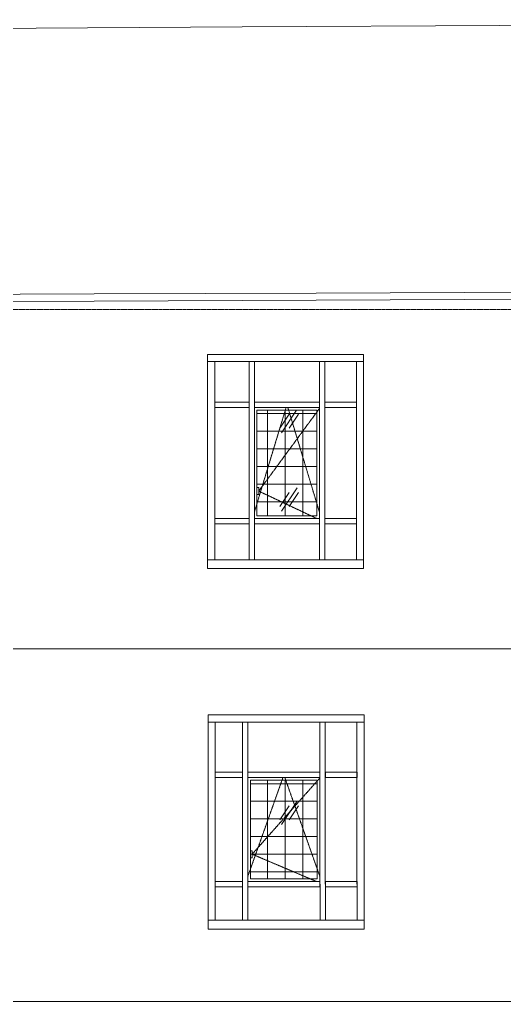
# Model space of a CAD drawing. Header units: millimetres. Extents: x -46915 to 9656, y -6969 to 19630.
# Drawn here: x -29970 to -24468, y 7950 to 19090 of the extents above; entities that cross this region are included whole.
import ezdxf

# ---------------------------------------------------------------- set-up
doc = ezdxf.new("R2010")
doc.units = ezdxf.units.MM
doc.linetypes.add('ADSK_Линия сетки', pattern=[25, 20, -2.5, 0, -2.5])
doc.linetypes.add('ADSK_Штриховая_ш5 п2', pattern=[7, 5, -2])
for name, color, linetype, lineweight in [('Витраж', 7, 'Continuous', 9), ('Крыша', 7, 'Continuous', 9), ('Окна', 7, 'Continuous', 9), ('Стены наружные', 7, 'Continuous', 9), ('Уровни', 7, 'Continuous', 9)]:
    doc.layers.add(name, color=color, linetype=linetype, lineweight=lineweight)
pattern_1 = [(0, (-19354.99, -180), (0, 200), []), (90, (-19354.99, -180), (-200, 1e-14), [])]
pattern_2 = [(236.31, (-18821.59, 442.3), (-888.998, -1778.001), [320.533, -2884.8]), (236.31, (-18803.8, 388.96), (-888.998, -1778.001), [192.32, -3013.015]), (236.31, (-18910.49, 388.96), (-888.998, -1778.001), [192.32, -3013.015])]

# ---------------------------------------------------------------- blocks, each defined once
blk = doc.blocks.new('Прямоугольный импост - 70х20_60мм-1426008-Б')
at = {"layer": 'Витраж'}
blk.add_line((-23416, 11120), (-23836, 11120), dxfattribs=at)
blk = doc.blocks.new('Прямоугольный импост - 70х40_60мм-1229682-Б')
at = {"layer": 'Витраж'}
blk.add_line((-22589, 860), (-22119, 860), dxfattribs=at)
blk = doc.blocks.new('Прямоугольный импост - 70х20_60мм-1236776-Б')
at = {"layer": 'Витраж'}
for p, q in [((-23809, 1270), (-23809, 860)), ((-23809, 860), (-23889, 860))]:
    blk.add_line(p, q, dxfattribs=at)
blk = doc.blocks.new('Прямоугольный импост - 70х20_60мм-1225026-Б')
at = {"layer": 'Витраж'}
blk.add_line((-23756, 10520), (-23756, 9280), dxfattribs=at)
blk = doc.blocks.new('Прямоугольный импост - 70х20_60мм-1424475-Б')
at = {"layer": 'Витраж'}
for p, q in [((-23836, 11120), (-23756, 11120)), ((-23756, 11120), (-23756, 10520))]:
    blk.add_line(p, q, dxfattribs=at)
blk = doc.blocks.new('Прямоугольный импост - 70х20_60мм-1424476-Б')
at = {"layer": 'Витраж'}
for p, q in [((-22146, 11120), (-22066, 11120)), ((-22146, 10520), (-22146, 11120))]:
    blk.add_line(p, q, dxfattribs=at)
blk = doc.blocks.new('Прямоугольный импост - 70х20_60мм-1236778-Б')
at = {"layer": 'Витраж'}
for p, q in [((-22199, 860), (-22199, 1270)), ((-22119, 860), (-22199, 860))]:
    blk.add_line(p, q, dxfattribs=at)
blk = doc.blocks.new('Прямоугольный импост - 70х20_60мм-1225023-Б')
at = {"layer": 'Витраж'}
blk.add_line((-22146, 9280), (-22146, 10520), dxfattribs=at)
blk = doc.blocks.new('Прямоугольный импост - 70х20_60мм-1225111-Б')
at = {"layer": 'Витраж'}
blk.add_line((-22536, 11120), (-23416, 11120), dxfattribs=at)
blk = doc.blocks.new('Прямоугольный импост - 70х40_60мм-1426009-Б')
at = {"layer": 'Витраж'}
blk.add_line((-23836, 8870), (-23416, 8870), dxfattribs=at)
blk = doc.blocks.new('Витраж-тент со смещением вовне - 60мм 30 сдвиг-1466942-Б')
at = {"layer": 'Окна', "lineweight": 5}
h = blk.add_hatch(dxfattribs=at)
h.set_pattern_fill('FP_2', color=256, style=0, pattern_type=2)
h.set_pattern_definition(pattern_1)
h.paths.add_polyline_path([(-26591, 9340), (-26591, 10460), (-27351, 10460), (-27351, 9340)])
h = blk.add_hatch(dxfattribs=at)
h.set_pattern_fill('FP_1', color=256, style=0, pattern_type=2)
h.set_pattern_definition(pattern_2)
h.paths.add_polyline_path([(-26591, 9340), (-26591, 10460), (-27351, 10460), (-27351, 9340)])
at = {"layer": 'Окна', "linetype": 'ADSK_Штриховая_ш5 п2'}
for p, q in [((-27381, 9365), (-26981, 10490)), ((-27331, 9620), (-26561, 10486)), ((-26561, 9365), (-26960, 10490)), ((-27331, 9620), (-26601, 9310))]:
    blk.add_line(p, q, dxfattribs=at)
at = {"layer": 'Окна'}
for p, q in [((-27351, 9340), (-27351, 10460)), ((-27351, 10460), (-26591, 10460)), ((-26591, 10460), (-26591, 9340)), ((-27351, 9660), (-27331, 9660)), ((-27331, 9660), (-27331, 9580)), ((-27331, 9580), (-27351, 9580)), ((-26591, 9340), (-27351, 9340))]:
    blk.add_line(p, q, dxfattribs=at)
blk = doc.blocks.new('Прямоугольный импост - 70х20_60мм-1225113-Б')
at = {"layer": 'Витраж'}
blk.add_line((-22119, 3110), (-22589, 3110), dxfattribs=at)
blk = doc.blocks.new('Прямоугольный импост - 70х40_60мм-1229822-Б')
at = {"layer": 'Витраж'}
blk.add_line((-23416, 8870), (-22536, 8870), dxfattribs=at)
blk = doc.blocks.new('Прямоугольный импост - 70х60мм-1424473-Б')
at = {"layer": 'Витраж'}
for p, q in [((-23446, 11120), (-23386, 11120)), ((-23446, 11120), (-23446, 10520)), ((-23386, 11120), (-23386, 10520))]:
    blk.add_line(p, q, dxfattribs=at)
blk = doc.blocks.new('Прямоугольный импост - 70х60мм-1236773-Б')
at = {"layer": 'Витраж'}
for p, q in [((-23469, 1270), (-23469, 860)), ((-23409, 1270), (-23409, 860)), ((-23409, 860), (-23469, 860))]:
    blk.add_line(p, q, dxfattribs=at)
blk = doc.blocks.new('Прямоугольный импост - 70х60мм-1426010-Б')
at = {"layer": 'Витраж'}
for p, q in [((-23756, 10490), (-23756, 10550)), ((-23446, 10550), (-23756, 10550)), ((-23446, 10490), (-23756, 10490)), ((-23446, 10550), (-23446, 10490))]:
    blk.add_line(p, q, dxfattribs=at)
blk = doc.blocks.new('Прямоугольный импост - 70х60мм-1225009-Б')
at = {"layer": 'Витраж'}
for p, q in [((-22559, 2600), (-22559, 2660)), ((-22199, 2660), (-22559, 2660)), ((-22199, 2600), (-22559, 2600)), ((-22199, 2660), (-22199, 2600))]:
    blk.add_line(p, q, dxfattribs=at)
blk = doc.blocks.new('Прямоугольный импост - 70х60мм-1242018-Б')
at = {"layer": 'Витраж'}
for p, q in [((-23386, 10490), (-23386, 10550)), ((-22566, 10550), (-23386, 10550)), ((-22566, 10490), (-23386, 10490)), ((-22566, 10550), (-22566, 10490))]:
    blk.add_line(p, q, dxfattribs=at)
blk = doc.blocks.new('Прямоугольный импост - 70х60мм-1239008-Б')
at = {"layer": 'Витраж'}
for p, q in [((-23446, 10520), (-23446, 9280)), ((-23386, 10520), (-23386, 9280))]:
    blk.add_line(p, q, dxfattribs=at)
blk = doc.blocks.new('Прямоугольный импост - 70х20_60мм-1426885-Б')
at = {"layer": 'Витраж'}
blk.add_line((-23402, 7120), (-23902, 7120), dxfattribs=at)
blk = doc.blocks.new('Прямоугольный импост - 70х20_60мм-1229824-Б')
at = {"layer": 'Витраж'}
for p, q in [((-27761, 1300), (-27761, 860)), ((-27761, 860), (-27841, 860))]:
    blk.add_line(p, q, dxfattribs=at)
blk = doc.blocks.new('Прямоугольный импост - 70х20_60мм-1225891-Б')
at = {"layer": 'Витраж'}
blk.add_line((-23822, 6600), (-23822, 5280), dxfattribs=at)
blk = doc.blocks.new('Прямоугольный импост - 70х20_60мм-1424482-Б')
at = {"layer": 'Витраж'}
for p, q in [((-27836, 7120), (-27756, 7120)), ((-27756, 7120), (-27756, 6630))]:
    blk.add_line(p, q, dxfattribs=at)
blk = doc.blocks.new('Прямоугольный импост - 70х20_60мм-1424483-Б')
at = {"layer": 'Витраж'}
for p, q in [((-26146, 7120), (-26066, 7120)), ((-26146, 6630), (-26146, 7120))]:
    blk.add_line(p, q, dxfattribs=at)
blk = doc.blocks.new('Прямоугольный импост - 70х20_60мм-1229825-Б')
at = {"layer": 'Витраж'}
for p, q in [((-26151, 860), (-26151, 1300)), ((-26071, 860), (-26151, 860))]:
    blk.add_line(p, q, dxfattribs=at)
blk = doc.blocks.new('Прямоугольный импост - 70х20_60мм-1225894-Б')
at = {"layer": 'Витраж'}
blk.add_line((-22212, 5280), (-22212, 6600), dxfattribs=at)
blk = doc.blocks.new('Прямоугольный импост - 70х20_60мм-1225850-Б')
at = {"layer": 'Витраж'}
blk.add_line((-22602, 7120), (-23402, 7120), dxfattribs=at)
blk = doc.blocks.new('Прямоугольный импост - 70х40_60мм-1426886-Б')
at = {"layer": 'Витраж'}
blk.add_line((-23902, 4870), (-23402, 4870), dxfattribs=at)
blk = doc.blocks.new('Витраж-тент со смещением вовне - 60мм 30 сдвиг-V27-Б')
at = {"layer": 'Окна', "lineweight": 5}
h = blk.add_hatch(dxfattribs=at)
h.set_pattern_fill('FP_2', color=256, style=0, pattern_type=2)
h.set_pattern_definition(pattern_1)
h.paths.add_polyline_path([(-26596, 13460), (-26596, 14660), (-27276, 14660), (-27276, 13460)])
h = blk.add_hatch(dxfattribs=at)
h.set_pattern_fill('FP_1', color=256, style=0, pattern_type=2)
h.set_pattern_definition(pattern_2)
h.paths.add_polyline_path([(-26596, 13460), (-26596, 14660), (-27276, 14660), (-27276, 13460)])
at = {"layer": 'Окна', "linetype": 'ADSK_Штриховая_ш5 п2'}
for p, q in [((-27306, 13499), (-26945, 14690)), ((-27256, 13740), (-26566, 14679)), ((-26566, 13499), (-26926, 14690)), ((-27256, 13740), (-26599, 13430))]:
    blk.add_line(p, q, dxfattribs=at)
at = {"layer": 'Окна'}
for p, q in [((-27276, 13460), (-27276, 14660)), ((-27276, 14660), (-26596, 14660)), ((-26596, 14660), (-26596, 13460)), ((-27276, 13780), (-27256, 13780)), ((-27256, 13780), (-27256, 13700)), ((-27256, 13700), (-27276, 13700)), ((-26596, 13460), (-27276, 13460))]:
    blk.add_line(p, q, dxfattribs=at)
blk = doc.blocks.new('Прямоугольный импост - 70х40_60мм-1229684-Б')
at = {"layer": 'Витраж'}
blk.add_line((-23402, 4870), (-22602, 4870), dxfattribs=at)
blk = doc.blocks.new('Прямоугольный импост - 70х60мм-1424480-Б')
at = {"layer": 'Витраж'}
for p, q in [((-27366, 7120), (-27306, 7120)), ((-27366, 7120), (-27366, 6630)), ((-27306, 7120), (-27306, 6630))]:
    blk.add_line(p, q, dxfattribs=at)
blk = doc.blocks.new('Прямоугольный импост - 70х60мм-1230231-Б')
at = {"layer": 'Витраж'}
for p, q in [((-27421, 1300), (-27421, 860)), ((-27361, 1300), (-27361, 860)), ((-27361, 860), (-27421, 860))]:
    blk.add_line(p, q, dxfattribs=at)
blk = doc.blocks.new('Прямоугольный импост - 70х60мм-1426887-Б')
at = {"layer": 'Витраж'}
for p, q in [((-23822, 6570), (-23822, 6630)), ((-23432, 6630), (-23822, 6630)), ((-23432, 6630), (-23432, 6570)), ((-23432, 6570), (-23822, 6570))]:
    blk.add_line(p, q, dxfattribs=at)
blk = doc.blocks.new('Прямоугольный импост - 70х60мм-1241994-Б')
at = {"layer": 'Витраж'}
for p, q in [((-23432, 6600), (-23432, 5280)), ((-23372, 6600), (-23372, 5280))]:
    blk.add_line(p, q, dxfattribs=at)
blk = doc.blocks.new('Прямоугольный импост - 70х60мм-1229542-Б')
at = {"layer": 'Витраж'}
for p, q in [((-23372, 6570), (-23372, 6630)), ((-22632, 6630), (-23372, 6630)), ((-22632, 6630), (-22632, 6570)), ((-22632, 6570), (-23372, 6570))]:
    blk.add_line(p, q, dxfattribs=at)

msp = doc.modelspace()

# ---------------------------------------------------------------- linework, layer by layer
at = {"layer": 'Крыша', "flags": 128}
for points in [[(-12817, 19090), (-15742, 19073), (-18668, 19057), (-21594, 19040), (-24520, 19023), (-27446, 19007), (-30371, 18990), (-33297, 18973), (-36223, 18957), (-39149, 18940)], [(-44247, 15910), (-41727, 15921), (-39206, 15932), (-36686, 15943), (-34166, 15954), (-31645, 15966), (-29125, 15977), (-26605, 15988), (-24085, 15999), (-21564, 16010)], [(-21564, 15930), (-24084, 15919), (-26604, 15908), (-29124, 15897), (-31644, 15886), (-34164, 15875), (-36684, 15864), (-39204, 15853), (-41724, 15842), (-44244, 15831)]]:
    msp.add_lwpolyline(points, dxfattribs=at)
at = {"layer": 'Стены наружные'}
for p, q in [((-27836, 12860), (-27836, 15290)), ((-27836, 15290), (-26066, 15290)), ((-26066, 15290), (-26066, 12860)), ((-26066, 12860), (-27836, 12860)), ((-20799, 11950), (-43759, 11950)), ((-27831, 8770), (-27831, 11200)), ((-27831, 11200), (-26061, 11200)), ((-26061, 11200), (-26061, 8770)), ((-26061, 8770), (-27831, 8770)), ((-20799, 7950), (-43759, 7950))]:
    msp.add_line(p, q, dxfattribs=at)
at = {"layer": 'Уровни', "linetype": 'ADSK_Линия сетки', "lineweight": 20}
for p, q in [((5133, 15800), (-46915, 15800)), ((5133, 11950), (-46915, 11950)), ((5133, 7950), (-46915, 7950))]:
    msp.add_line(p, q, dxfattribs=at)

# ---------------------------------------------------------------- block references
at = {"layer": 'Витраж'}
for name, p in [('Прямоугольный импост - 70х20_60мм-1426885-Б', (-3934, 8090)), ('Прямоугольный импост - 70х20_60мм-1424482-Б', (0, 8090)), ('Прямоугольный импост - 70х60мм-1424480-Б', (0, 8090)), ('Прямоугольный импост - 70х20_60мм-1225850-Б', (-3934, 8090)), ('Прямоугольный импост - 70х60мм-1424480-Б', (800, 8090)), ('Прямоугольный импост - 70х20_60мм-1225113-Б', (-3946, 12100)), ('Прямоугольный импост - 70х20_60мм-1424483-Б', (0, 8090)), ('Прямоугольный импост - 70х60мм-1426887-Б', (-3934, 8120)), ('Прямоугольный импост - 70х20_60мм-1225891-Б', (-3934, 8120)), ('Прямоугольный импост - 70х60мм-1241994-Б', (-3934, 8120)), ('Прямоугольный импост - 70х60мм-1229542-Б', (-3934, 8120)), ('Прямоугольный импост - 70х60мм-1241994-Б', (-3134, 8120)), ('Прямоугольный импост - 70х60мм-1225009-Б', (-3946, 12090)), ('Прямоугольный импост - 70х20_60мм-1225894-Б', (-3934, 8120)), ('Прямоугольный импост - 70х20_60мм-1229824-Б', (6, 12100)), ('Прямоугольный импост - 70х60мм-1426887-Б', (-3934, 6800)), ('Прямоугольный импост - 70х60мм-1230231-Б', (56, 12100)), ('Прямоугольный импост - 70х60мм-1229542-Б', (-3934, 6800)), ('Прямоугольный импост - 70х60мм-1230231-Б', (856, 12100)), ('Прямоугольный импост - 70х60мм-1225009-Б', (-3946, 10770)), ('Прямоугольный импост - 70х20_60мм-1229825-Б', (6, 12100)), ('Прямоугольный импост - 70х40_60мм-1426886-Б', (-3934, 8090)), ('Прямоугольный импост - 70х40_60мм-1229684-Б', (-3934, 8090)), ('Прямоугольный импост - 70х40_60мм-1229682-Б', (-3946, 12100)), ('Прямоугольный импост - 70х20_60мм-1426008-Б', (-3995, 0)), ('Прямоугольный импост - 70х20_60мм-1424475-Б', (-3995, 0)), ('Прямоугольный импост - 70х60мм-1424473-Б', (-3995, 0)), ('Прямоугольный импост - 70х20_60мм-1225111-Б', (-3995, 0)), ('Прямоугольный импост - 70х60мм-1424473-Б', (-3115, 0)), ('Прямоугольный импост - 70х20_60мм-1225113-Б', (-3941, 8010)), ('Прямоугольный импост - 70х20_60мм-1424476-Б', (-3995, 0)), ('Прямоугольный импост - 70х60мм-1426010-Б', (-3995, 0)), ('Прямоугольный импост - 70х20_60мм-1225026-Б', (-3995, 0)), ('Прямоугольный импост - 70х60мм-1239008-Б', (-3995, 0)), ('Прямоугольный импост - 70х60мм-1242018-Б', (-3995, 0)), ('Прямоугольный импост - 70х60мм-1239008-Б', (-3115, 0)), ('Прямоугольный импост - 70х60мм-1225009-Б', (-3941, 7890)), ('Прямоугольный импост - 70х20_60мм-1225023-Б', (-3995, 0)), ('Прямоугольный импост - 70х20_60мм-1236776-Б', (-3941, 8010)), ('Прямоугольный импост - 70х60мм-1426010-Б', (-3995, -1240)), ('Прямоугольный импост - 70х60мм-1236773-Б', (-3971, 8010)), ('Прямоугольный импост - 70х60мм-1242018-Б', (-3995, -1240)), ('Прямоугольный импост - 70х60мм-1236773-Б', (-3091, 8010)), ('Прямоугольный импост - 70х60мм-1225009-Б', (-3941, 6650)), ('Прямоугольный импост - 70х20_60мм-1236778-Б', (-3941, 8010)), ('Прямоугольный импост - 70х40_60мм-1426009-Б', (-3995, 0)), ('Прямоугольный импост - 70х40_60мм-1229822-Б', (-3995, 0)), ('Прямоугольный импост - 70х40_60мм-1229682-Б', (-3941, 8010))]:
    msp.add_blockref(name, p, dxfattribs=at)
at = {"layer": 'Окна', "linetype": 'ADSK_Штриховая_ш5 п2'}
for name in ['Витраж-тент со смещением вовне - 60мм 30 сдвиг-V27-Б', 'Витраж-тент со смещением вовне - 60мм 30 сдвиг-1466942-Б']:
    msp.add_blockref(name, (0, 0), dxfattribs=at)

doc.saveas('drawing.dxf')
